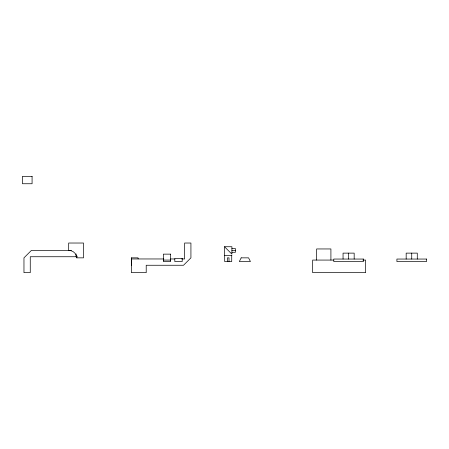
<?xml version="1.0" encoding="UTF-8"?>
<svg xmlns="http://www.w3.org/2000/svg" width="449" height="449" viewBox="0 0 449 449"><rect width="100%" height="100%" fill="white"/><g stroke="black" fill="none" stroke-linecap="round" stroke-linejoin="round"><path stroke-width="0.67" d="M76.835 257.849A7.936 7.936 0 0 0 68.68 250.435L68.68 243.027L83.503 243.027L83.503 257.849L76.835 257.849L76.835 255.829M138.191 258.854A7.936 7.936 0 0 1 138.062 257.849L131.389 257.849L131.389 272.666L146.211 272.666L146.211 265.258L183.518 265.258L190.926 257.849L190.926 243.027L184.629 243.027L184.629 258.961L181.828 258.961M224.5 246.731L231.909 246.731L231.909 254.14L224.5 246.731L224.5 255.627L231.909 255.627M231.909 248.583L235.428 248.583L235.428 252.287L231.909 252.287M71.397 250.435L31.374 250.435L23.965 257.849L23.965 272.666L30.263 272.666L30.263 256.738L77.2 256.738M231.909 250.435L235.428 250.435M131.389 258.961L163.795 258.961M170.62 258.961L174.908 258.961M163.346 260.072L170.631 260.072M333.585 260.072L312.667 260.072L312.667 272.666L365.654 272.666L365.654 260.072L362.865 260.072M417.289 259.051L417.289 253.124L406.171 253.124L406.171 259.051M411.727 253.124L411.727 259.051M354.171 259.051L354.171 253.124L343.053 253.124L343.053 259.051M348.615 253.124L348.615 259.051M330.913 260.072L330.913 248.954L316.652 248.954L316.652 260.072M231.723 255.627L231.723 261.554L224.685 261.554L224.685 255.627M229.012 261.554L229.012 257.849L227.39 257.849L227.39 261.554M131.389 257.849L131.389 265.258M76.094 253.938L76.094 256.738M241.169 257.849L239.317 261.554L250.435 261.554L248.583 257.849L241.169 257.849M32.081 176.334L22.45 176.334L22.45 183.742L32.081 183.742L32.081 176.334M170.631 254.14L163.346 254.14L163.346 261.554L170.631 261.554L170.631 254.14M182.21 258.59L174.801 258.59L174.801 261.554L182.21 261.554L182.21 258.59M363.432 259.051L333.792 259.051L333.792 261.554L363.432 261.554L363.432 259.051M426.55 259.051L396.91 259.051L396.91 261.554L426.55 261.554L426.55 259.051"/></g></svg>
